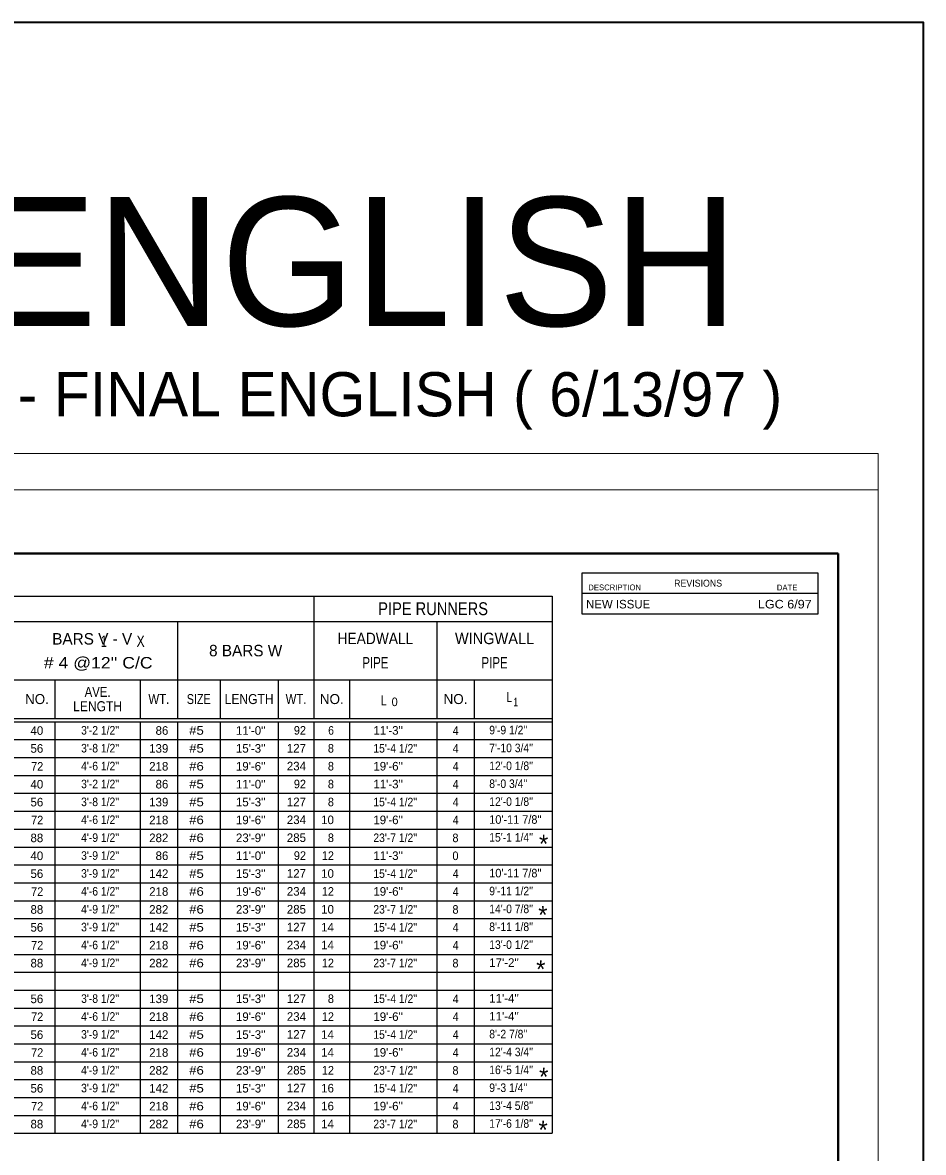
# Model space of a CAD drawing. Extents: x 927 to 1297, y 217 to 506.
# Drawn here: x 1185 to 1297.4, y 365.4 to 506.4 of the extents above; entities that cross this region are included whole.
import ezdxf
from ezdxf.enums import TextEntityAlignment as Align

# ---------------------------------------------------------------- set-up
doc = ezdxf.new("R2010")
doc.units = 0
doc.header["$LTSCALE"] = 0.43
doc.layers.add('1', color=7, linetype='Continuous', lineweight=25)
doc.layers.add('25', color=7, linetype='Continuous', lineweight=40)

msp = doc.modelspace()

# ---------------------------------------------------------------- linework, layer by layer
at = {"layer": '1', "lineweight": 13}
for p, q in [((931.7488, 452.6545), (1291.7349, 452.6545)), ((1291.7349, 222.6642), (1291.7349, 452.6545)), ((946.7494, 448.0873), (1291.7349, 448.0873))]:
    msp.add_line(p, q, dxfattribs=at)
at = {"layer": '1', "lineweight": 40}
for p in [(961.7499, 440.1585), (1286.7258, 235.1602)]:
    msp.add_line(p, (1286.7258, 440.1585), dxfattribs=at)
at = {"layer": '1'}
for p, q in [((968.6829, 434.8505), (1251.0546, 434.8505)), ((1221.3095, 434.8505), (1221.3095, 419.5872)), ((1251.0546, 434.8505), (1251.0546, 367.8202)), ((974.7502, 431.6839), (1251.0546, 431.6839)), ((1204.2726, 431.6839), (1204.2726, 419.5872)), ((1236.6484, 431.6839), (1236.6484, 419.5872)), ((1058.6492, 424.4061), (1251.0546, 424.4061)), ((1188.9903, 424.4061), (1188.9903, 419.5872)), ((1199.6437, 424.4061), (1199.6437, 419.5872)), ((1209.5979, 424.4061), (1209.5979, 419.5872)), ((1216.8528, 424.4061), (1216.8528, 419.5872)), ((1225.7661, 424.4061), (1225.7661, 419.5872)), ((1241.3123, 424.4061), (1241.3123, 419.5872)), ((965.7735, 419.1612), (1251.0546, 419.1612)), ((968.6829, 419.5872), (1251.0546, 419.5872)), ((1188.9903, 419.1612), (1188.9903, 367.8202)), ((1199.6437, 419.1612), (1199.6437, 367.8202)), ((1204.2726, 419.1612), (1204.2726, 367.8202)), ((1209.5979, 419.1612), (1209.5979, 367.8202)), ((1216.8528, 419.1612), (1216.8528, 367.8202)), ((1221.3095, 419.1612), (1221.3095, 367.8202)), ((1225.7661, 419.1612), (1225.7661, 367.8202)), ((1236.6484, 419.1612), (1236.6484, 367.8202)), ((1241.3123, 419.1612), (1241.3123, 367.8202)), ((968.6829, 416.9291), (1251.0546, 416.9291)), ((968.6829, 414.6968), (1251.0546, 414.6968)), ((968.6829, 412.4646), (1251.0546, 412.4646)), ((968.6829, 410.2323), (1251.0546, 410.2323)), ((968.6829, 408.0002), (1251.0546, 408.0002)), ((968.6829, 405.7679), (1251.0546, 405.7679)), ((968.6829, 403.5357), (1251.0546, 403.5357)), ((968.6829, 401.3035), (1251.0546, 401.3035)), ((968.6829, 399.0712), (1251.0546, 399.0712)), ((968.6829, 396.8391), (1251.0546, 396.8391)), ((968.6829, 394.6068), (1251.0546, 394.6068)), ((968.6829, 392.3746), (1251.0546, 392.3746)), ((968.6829, 390.1423), (1251.0546, 390.1423)), ((965.7735, 387.9102), (1251.0546, 387.9102)), ((965.7735, 385.6779), (1251.0546, 385.6779)), ((968.6829, 383.4457), (1251.0546, 383.4457)), ((968.6829, 381.2135), (1251.0546, 381.2135)), ((968.6829, 378.9812), (1251.0546, 378.9812)), ((968.6829, 376.7491), (1251.0546, 376.7491)), ((968.6829, 374.5168), (1251.0546, 374.5168)), ((968.6829, 372.2846), (1251.0546, 372.2846)), ((968.6829, 370.0524), (1251.0546, 370.0524)), ((965.7735, 367.8202), (1251.0546, 367.8202))]:
    msp.add_line(p, q, dxfattribs=at)
at = {"layer": '1', "lineweight": 35}
msp.add_lwpolyline([(926.8144, 217.4915), (1297.3671, 217.4915), (1297.3671, 506.4006), (926.8144, 506.4006)], close=True, dxfattribs=at)
at = {"layer": '25', "lineweight": 25}
msp.add_line((1284.2213, 435.1762), (1254.7291, 435.1762), dxfattribs=at)
msp.add_lwpolyline([(1284.2213, 437.7075), (1254.7291, 437.7075), (1254.7291, 432.6171), (1284.2213, 432.6171)], close=True, dxfattribs=at)

# ---------------------------------------------------------------- texts
at = {"layer": '1'}
for s, height, p in [('1988/96 SPECS - FINAL ENGLISH', 16.07, (1105.7965, 468.5521)), ('( Pg. 141 ) SPECIAL WINGWALL FOR MULTI CELL BOX - ( WMCB-1-00 ) - FINAL ENGLISH ( 6/13/97 )', 5.51, (1108.1959, 457.2749)), ('BARS V - V', 1.429, (1193.6419, 428.7951)), ('8 BARS W', 1.429, (1212.791, 427.3307)), ('NO.', 1.25, (1186.7493, 421.3717)), ('NO.', 1.25, (1223.5378, 421.3717)), ('NO.', 1.25, (1238.9805, 421.3717)), ('*', 2.232, (1249.9773, 402.8227)), ('*', 2.232, (1249.88, 393.9547)), ('*', 2.232, (1249.6175, 387.1784)), ('*', 2.232, (1249.9882, 373.7558)), ('*', 2.232, (1249.9089, 367.1371))]:
    msp.add_text(s, height=height, dxfattribs=at).set_placement(p, align=Align.CENTER)
for s, height, width, p in [('PIPE RUNNERS', 1.607, 0.85, (1236.182, 432.4636)), ('HEADWALL', 1.429, 0.9, (1228.9789, 428.8486)), ('WINGWALL', 1.429, 0.95, (1243.8515, 428.8486)), ('1', 1.429, 0.7, (1195.1061, 428.4928)), ('X', 1.429, 0.8, (1199.683, 428.4928)), ("# 4 @12'' C/C", 1.429, 1.15, (1194.3905, 425.8127)), ('PIPE', 1.429, 0.75, (1228.9789, 425.8127)), ('PIPE', 1.429, 0.75, (1243.8515, 425.8127)), ('AVE.', 1.25, 0.85, (1194.317, 422.2645)), ('LENGTH', 1.25, 0.9, (1194.317, 420.4787)), ('WT.', 1.25, 0.85, (1201.9581, 421.3717)), ('SIZE', 1.25, 0.8, (1206.9352, 421.3717)), ('LENGTH', 1.25, 0.9, (1213.2254, 421.3717)), ('WT.', 1.25, 0.85, (1219.0811, 421.3717)), ('L', 1.25, 0.75, (1230.0264, 421.2178)), ('0', 1.071, 0.95, (1231.3837, 421.1101)), ('L', 1.25, 0.75, (1245.6954, 421.6182)), ('1', 1.071, 0.7, (1246.4893, 421.0842))]:
    msp.add_text(s, height=height, dxfattribs=dict(at, width=width)).set_placement(p, align=Align.CENTER)
for s, width, p in [("3'-2 1/2''", 0.9, (1192.2594, 417.5621)), ("9'-9 1/2''", 0.9, (1243.1895, 417.5938)), ("3'-8 1/2''", 0.9, (1192.2594, 415.3299)), ("15'-4 1/2''", 0.9, (1228.728, 415.3126)), ("7'-10 3/4''", 0.9, (1243.1895, 415.3616)), ("4'-6 1/2''", 0.9, (1192.2594, 413.0977)), ("12'-0 1/8''", 0.9, (1243.1895, 413.1293)), ("3'-2 1/2''", 0.9, (1192.2594, 410.8654)), ("8'-0 3/4''", 0.9, (1243.1895, 410.8972)), ("3'-8 1/2''", 0.9, (1192.2594, 408.6332)), ("15'-4 1/2''", 0.9, (1228.728, 408.6159)), ("12'-0 1/8''", 0.9, (1243.1895, 408.6649)), ("4'-6 1/2''", 0.9, (1192.2594, 406.401)), ("10'-11 7/8''", 0.95, (1243.1895, 406.4327)), ("4'-9 1/2''", 0.9, (1192.2594, 404.1688)), ("23'-7 1/2''", 0.9, (1228.728, 404.1515)), ("15'-1 1/4''", 0.9, (1243.1895, 404.2005)), ("3'-9 1/2''", 0.9, (1192.2594, 401.9366)), ("3'-9 1/2''", 0.9, (1192.2594, 399.7043)), ("15'-4 1/2''", 0.9, (1228.728, 399.6871)), ("10'-11 7/8''", 0.95, (1243.1895, 399.7423)), ("4'-6 1/2''", 0.9, (1192.2594, 397.4722)), ("9'-11 1/2''", 0.9, (1243.1895, 397.51)), ("4'-9 1/2''", 0.9, (1192.2594, 395.2399)), ("23'-7 1/2''", 0.9, (1228.728, 395.2226)), ("14'-0 7/8''", 0.9, (1243.1895, 395.2778)), ("3'-9 1/2''", 0.9, (1192.2594, 393.0077)), ("15'-4 1/2''", 0.9, (1228.728, 392.9903)), ("8'-11 1/8''", 0.9, (1243.1895, 393.0456)), ("4'-6 1/2''", 0.9, (1192.2594, 390.7755)), ("13'-0 1/2''", 0.9, (1243.1895, 390.8133)), ("4'-9 1/2''", 0.9, (1192.2594, 388.5433)), ("23'-7 1/2''", 0.9, (1228.728, 388.5259)), ("3'-8 1/2''", 0.9, (1192.2594, 384.085)), ("15'-4 1/2''", 0.9, (1228.728, 384.0677)), ("4'-6 1/2''", 0.9, (1192.2594, 381.8528)), ("3'-9 1/2''", 0.9, (1192.2594, 379.6206)), ("15'-4 1/2''", 0.9, (1228.728, 379.6033)), ("8'-2 7/8''", 0.9, (1243.1895, 379.6585)), ("4'-6 1/2''", 0.9, (1192.2594, 377.3883)), ("12'-4 3/4''", 0.9, (1243.1895, 377.4263)), ("4'-9 1/2''", 0.9, (1192.2594, 375.1561)), ("23'-7 1/2''", 0.9, (1228.728, 375.1389)), ("16'-5 1/4''", 0.9, (1243.1895, 375.1941)), ("3'-9 1/2''", 0.9, (1192.2594, 372.9239)), ("15'-4 1/2''", 0.9, (1228.728, 372.9067)), ("9'-3 1/4''", 0.9, (1243.1895, 372.9619)), ("4'-6 1/2''", 0.9, (1192.2594, 370.6917)), ("13'-4 5/8''", 0.9, (1243.1895, 370.7297)), ("4'-9 1/2''", 0.9, (1192.2594, 368.4594)), ("23'-7 1/2''", 0.9, (1228.728, 368.4423)), ("17'-6 1/8''", 0.9, (1243.1895, 368.4974))]:
    msp.add_text(s, height=1.071, dxfattribs=dict(at, width=width)).set_placement(p)
for s, p in [('40', (1187.5322, 417.5294)), ('86', (1203.1422, 417.5357)), ("11'-0''", (1215.2657, 417.539)), ('56', (1187.5323, 415.2972)), ('139', (1203.1422, 415.3034)), ("15'-3''", (1215.2657, 415.3068)), ('127', (1220.3196, 415.3251)), ('218', (1203.1422, 413.0712)), ("19'-6''", (1215.2657, 413.0746)), ('234', (1220.3196, 413.0928)), ('40', (1187.5322, 410.8327)), ('86', (1203.1422, 410.839)), ("11'-0''", (1215.2657, 410.8423)), ('56', (1187.5323, 408.6005)), ('139', (1203.1422, 408.6068)), ("15'-3''", (1215.2657, 408.6102)), ('127', (1220.3196, 408.6284)), ('218', (1203.1422, 406.3746)), ("19'-6''", (1215.2657, 406.3779)), ('234', (1220.3196, 406.3962)), ('10', (1223.8068, 406.3878)), ('88', (1187.5323, 404.1361)), ('282', (1203.1422, 404.1423)), ("23'-9''", (1215.2657, 404.1457)), ('285', (1220.3195, 404.164)), ('40', (1187.5322, 401.9038)), ('86', (1203.1422, 401.9101)), ("11'-0''", (1215.2657, 401.9135)), ('56', (1187.5323, 399.6716)), ('142', (1203.1422, 399.6779)), ("15'-3''", (1215.2657, 399.6812)), ('127', (1220.3196, 399.6995)), ('10', (1223.8068, 399.6912)), ('218', (1203.1422, 397.4457)), ("19'-6''", (1215.2657, 397.449)), ('234', (1220.3196, 397.4673)), ('88', (1187.5323, 395.2072)), ('282', (1203.1422, 395.2134)), ("23'-9''", (1215.2657, 395.2168)), ('285', (1220.3195, 395.2351)), ('10', (1223.8068, 395.2267)), ('56', (1187.5323, 392.9749)), ('142', (1203.1422, 392.9812)), ("15'-3''", (1215.2657, 392.9846)), ('127', (1220.3196, 393.0028)), ('14', (1223.8069, 392.9945)), ('218', (1203.1422, 390.749)), ("19'-6''", (1215.2657, 390.7523)), ('234', (1220.3196, 390.7707)), ('14', (1223.8069, 390.7623)), ('88', (1187.5323, 388.5105)), ('282', (1203.1422, 388.5168)), ("23'-9''", (1215.2657, 388.5202)), ('285', (1220.3195, 388.5384)), ('56', (1187.5323, 384.0523)), ('139', (1203.1422, 384.0586)), ("15'-3''", (1215.2657, 384.062)), ('127', (1220.3196, 384.0802)), ('218', (1203.1422, 381.8263)), ("19'-6''", (1215.2657, 381.8297)), ('234', (1220.3196, 381.848)), ('56', (1187.5323, 379.5878)), ('142', (1203.1422, 379.5942)), ("15'-3''", (1215.2657, 379.5975)), ('127', (1220.3196, 379.6157)), ('14', (1223.8069, 379.6075)), ('218', (1203.1422, 377.3619)), ("19'-6''", (1215.2657, 377.3653)), ('234', (1220.3196, 377.3835)), ('14', (1223.8069, 377.3752)), ('88', (1187.5323, 375.1234)), ('282', (1203.1422, 375.1297)), ("23'-9''", (1215.2657, 375.1331)), ('285', (1220.3195, 375.1513)), ('56', (1187.5323, 372.8912)), ('142', (1203.1422, 372.8975)), ("15'-3''", (1215.2657, 372.9009)), ('127', (1220.3196, 372.9191)), ('16', (1223.8068, 372.9108)), ('218', (1203.1422, 370.6653)), ("19'-6''", (1215.2657, 370.6687)), ('234', (1220.3196, 370.6869)), ('16', (1223.8068, 370.6786)), ('88', (1187.5323, 368.4267)), ('282', (1203.1422, 368.4331)), ("23'-9''", (1215.2657, 368.4364)), ('285', (1220.3195, 368.4547)), ('14', (1223.8069, 368.4463))]:
    msp.add_text(s, height=1.071, dxfattribs=at).set_placement(p, align=Align.RIGHT)
for s, width, p in [('#5', 1.15, (1207.5695, 417.5436)), ('92', 0.95, (1220.3195, 417.5573)), ('6', 0.9, (1223.8069, 417.5489)), ('4', 0.9, (1239.3528, 417.5288)), ('#5', 1.15, (1207.5695, 415.3113)), ('8', 0.95, (1223.8069, 415.3168)), ('4', 0.9, (1239.3528, 415.2967)), ('72', 0.95, (1187.5322, 413.0649)), ('#6', 1.15, (1207.5695, 413.0792)), ('8', 0.95, (1223.8069, 413.0845)), ('4', 0.9, (1239.3528, 413.0644)), ('#5', 1.15, (1207.5695, 410.8469)), ('92', 0.95, (1220.3195, 410.8607)), ('8', 0.95, (1223.8069, 410.8523)), ('4', 0.9, (1239.3528, 410.8322)), ('#5', 1.15, (1207.5695, 408.6147)), ('8', 0.95, (1223.8069, 408.6201)), ('4', 0.9, (1239.3528, 408.6)), ('72', 0.95, (1187.5322, 406.3683)), ('#6', 1.15, (1207.5695, 406.3825)), ('4', 0.9, (1239.3528, 406.3678)), ('#6', 1.15, (1207.5695, 404.1502)), ('8', 0.95, (1223.8069, 404.1557)), ('8', 0.95, (1239.3528, 404.1355)), ('#5', 1.15, (1207.5695, 401.918)), ('92', 0.95, (1220.3195, 401.9317)), ('12', 0.95, (1223.8068, 401.9234)), ('0', 0.95, (1239.3527, 401.9033)), ('#5', 1.15, (1207.5695, 399.6858)), ('4', 0.9, (1239.3528, 399.6711)), ('72', 0.95, (1187.5322, 397.4394)), ('#6', 1.15, (1207.5695, 397.4536)), ('12', 0.95, (1223.8068, 397.4589)), ('4', 0.9, (1239.3528, 397.4388)), ('#6', 1.15, (1207.5695, 395.2214)), ('8', 0.95, (1239.3528, 395.2067)), ('#5', 1.15, (1207.5695, 392.9892)), ('4', 0.9, (1239.3528, 392.9744)), ('72', 0.95, (1187.5322, 390.7428)), ('#6', 1.15, (1207.5695, 390.7569)), ('4', 0.9, (1239.3528, 390.7422)), ('#6', 1.15, (1207.5695, 388.5247)), ('12', 0.95, (1223.8068, 388.5301)), ('8', 0.95, (1239.3528, 388.51)), ('#5', 1.15, (1207.5695, 384.0665)), ('8', 0.95, (1223.8069, 384.0719)), ('4', 0.9, (1239.3528, 384.0517)), ('72', 0.95, (1187.5322, 381.82)), ('#6', 1.15, (1207.5695, 381.8342)), ('12', 0.95, (1223.8068, 381.8397)), ('4', 0.9, (1239.3528, 381.8196)), ('#5', 1.15, (1207.5695, 379.6021)), ('4', 0.9, (1239.3528, 379.5873)), ('72', 0.95, (1187.5322, 377.3556)), ('#6', 1.15, (1207.5695, 377.3698)), ('4', 0.9, (1239.3528, 377.3552)), ('#6', 1.15, (1207.5695, 375.1376)), ('12', 0.95, (1223.8068, 375.143)), ('8', 0.95, (1239.3528, 375.1229)), ('#5', 1.15, (1207.5695, 372.9054)), ('4', 0.9, (1239.3528, 372.8907)), ('72', 0.95, (1187.5322, 370.6589)), ('#6', 1.15, (1207.5695, 370.6732)), ('4', 0.9, (1239.3528, 370.6585)), ('#6', 1.15, (1207.5695, 368.441)), ('8', 0.95, (1239.3528, 368.4262))]:
    msp.add_text(s, height=1.071, dxfattribs=dict(at, width=width)).set_placement(p, align=Align.RIGHT)
for s, p in [("11'-3''", (1228.728, 417.5448)), ("19'-6''", (1228.728, 413.0803)), ("11'-3''", (1228.728, 410.8482)), ("19'-6''", (1228.728, 406.3837)), ("11'-3''", (1228.728, 401.9192)), ("19'-6''", (1228.728, 397.4548)), ("19'-6''", (1228.728, 390.7582)), ("17'-2''", (1243.1895, 388.5812)), ("11'-4''", (1243.1895, 384.123)), ("19'-6''", (1228.728, 381.8356)), ("11'-4''", (1243.1895, 381.8907)), ("19'-6''", (1228.728, 377.3712)), ("19'-6''", (1228.728, 370.6744))]:
    msp.add_text(s, height=1.071, dxfattribs=at).set_placement(p)
at = {"layer": '25'}
for s, p in [('DESCRIPTION', (1255.5461, 435.5646)), ('DATE', (1279.0782, 435.5512))]:
    msp.add_text(s, height=0.7207, dxfattribs=at).set_placement(p)
at = {"layer": '25', "width": 0.95}
msp.add_text('REVISIONS', height=0.8648, dxfattribs=at).set_placement((1266.2607, 436.02))
at = {"layer": '25'}
msp.add_text('NEW ISSUE', height=1.066, dxfattribs=at).set_placement((1263.2718, 433.3035), align=Align.RIGHT)
at = {"layer": '25', "width": 1.1}
msp.add_text('LGC 6/97', height=1.066, dxfattribs=at).set_placement((1283.4268, 433.3035), align=Align.RIGHT)

doc.saveas('drawing.dxf')
